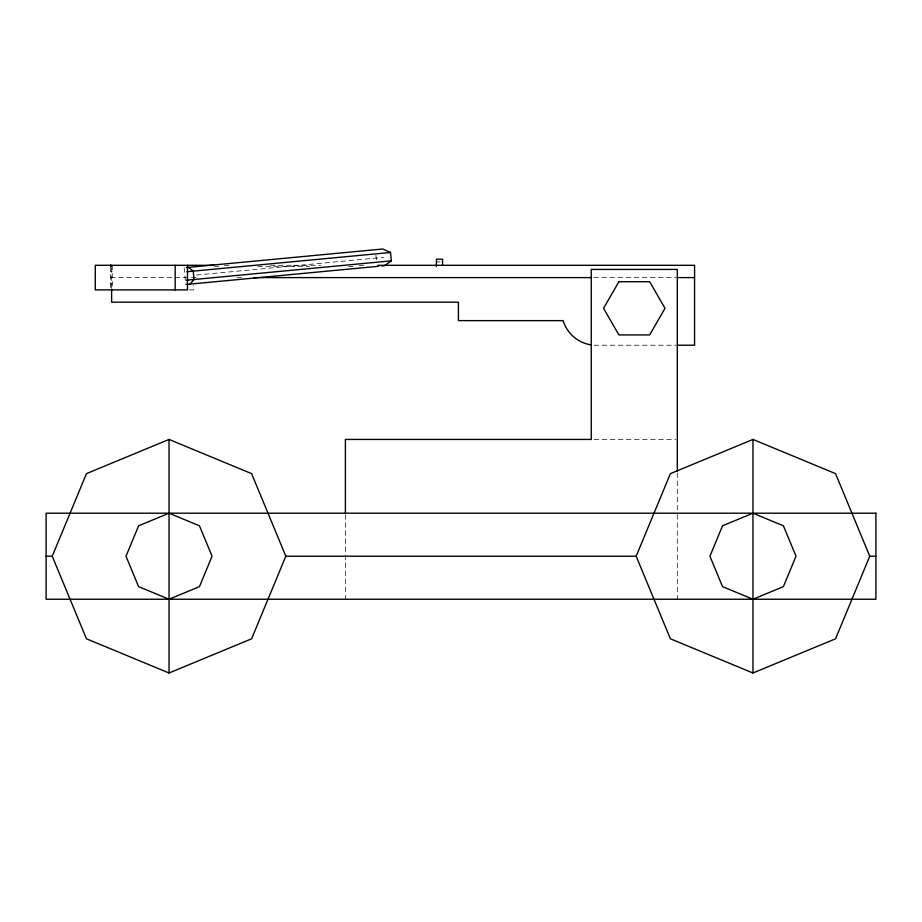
<?xml version="1.0" encoding="UTF-8"?>
<svg xmlns="http://www.w3.org/2000/svg" width="922" height="922" viewBox="0 0 922 922"><rect width="100%" height="100%" fill="white"/><g stroke="black" fill="none" stroke-linecap="round" stroke-linejoin="round"><path stroke-width="0.69" stroke-dasharray="4.61 3.46" d="M196.421 275.056L383.552 257.365M436.417 261.871L440.105 261.871M224.403 265.305L231.929 265.305M270.411 265.305L320.741 265.305M359.2 265.305L366.749 265.305M214.561 266.539L218.963 266.539M257.78 266.539L309.688 266.539M348.539 266.539L354.336 266.539M110.64 271.46L112.254 271.46M110.64 277.603L198.518 277.603M236.862 277.603L244.537 277.603M593.814 277.603L675.884 277.603M110.64 283.745L112.254 283.745M189.367 289.9L193.62 289.9L193.62 285.797M594.056 345.22L675.907 345.22M594.125 439.437L675.884 439.437M375.911 255.279L376.441 260.857M184.135 267.772L185.725 284.518M677.313 473.044L677.313 511.756M677.313 514.626L677.313 599.242M345.393 514.626L345.393 599.242M112.254 265.305L112.254 289.9M111.631 267.772L111.631 289.9M110.64 266.539L110.64 289.9"/><path stroke-width="1.38" d="M52.243 556.22L86.449 473.643L169.037 439.437L251.614 473.643L285.82 556.22L251.614 638.796L169.037 673.002L86.449 638.796L52.243 556.22L46.1 556.22M636.18 556.22L670.386 473.643L752.963 439.437L835.551 473.643L869.757 556.22L835.551 638.796L752.963 673.002L670.386 638.796L636.18 556.22L285.82 556.22M190.07 284.103L194.023 279.504L193.24 271.137L188.491 267.357M186.313 267.564L382.768 248.998L390.536 252.478L391.331 260.857L384.347 265.743L381.558 266.009M187.016 271.725L390.536 252.478M186.567 280.207L391.331 260.857M186.809 284.414L378.769 266.274M213.835 265.305L95.277 265.305L95.277 289.9L187.477 289.9L187.477 265.305M377.916 265.305L694.577 265.305L694.577 345.22L677.347 345.22M254.126 277.603L590.944 277.603M677.301 277.603L694.577 277.603M869.757 556.22L875.9 556.22M752.963 439.437L752.963 673.002M677.313 471.603L677.313 269.42L591.256 269.42L591.256 439.437L345.393 439.437L345.393 513.197M442.56 265.305L442.56 259.163L436.417 259.163L436.417 266.539M175.18 265.305L175.18 289.9M169.037 439.437L169.037 673.002M111.631 289.9L111.631 302.185L458.418 302.185L458.418 320.625L563.123 320.625A34.829 34.829 0 0 0 591.313 344.92M110.963 265.305L110.963 266.539M110.836 265.305L110.836 266.539M110.64 265.305L110.64 266.539M138.611 525.794L126.003 556.22L138.611 586.646L169.037 599.242L199.463 586.646L212.06 556.22L199.463 525.794L169.037 513.197L138.611 525.794M722.537 525.794L709.94 556.22L722.537 586.646L752.963 599.242L783.389 586.646L795.997 556.22L783.389 525.794L752.963 513.197L722.537 525.794M618.916 281.706L603.553 308.328L618.916 334.94L649.653 334.94L665.016 308.328L649.653 281.706L618.916 281.706M875.9 513.197L46.1 513.197L46.1 599.242L875.9 599.242L875.9 513.197"/></g></svg>
